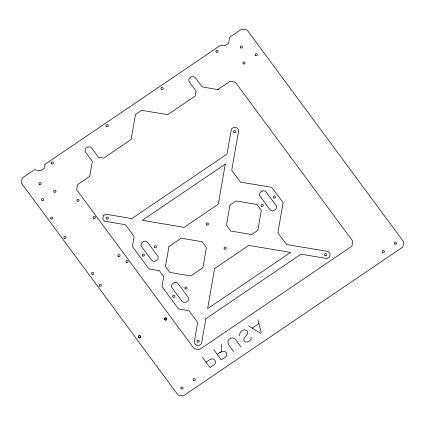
<?xml version="1.0" encoding="UTF-8"?>
<svg xmlns="http://www.w3.org/2000/svg" width="425" height="425" viewBox="0 0 425 425"><rect width="100%" height="100%" fill="white"/><g stroke="black" fill="none" stroke-linecap="round" stroke-linejoin="round"><path stroke-width="0.64" d="M140.489 337.195L140.59 336.712M166.812 318.782L166.356 319.834A1.126 1.078 5.2 0 1 164.624 319.249L164.581 319.042M138.359 336.552L138.47 336.249M164.571 319.074L164.698 318.458M166.786 319.233L166.712 319.435M138.359 336.903L138.816 335.856A1.126 1.078 5.2 0 1 140.548 336.435L140.585 336.743M138.348 336.834L138.38 337.073A1.126 1.078 5.2 0 0 140.112 337.652L140.324 337.461M140.234 337.535L140.585 336.855M164.666 318.522L165.049 318.065A1.126 1.078 5.2 0 1 166.775 318.644L166.802 318.814M164.613 319.281L164.624 319.249A1.126 1.078 5.2 0 0 166.345 319.86L166.356 319.834M206.067 362.281L209.865 359.608L212.718 358.774C214.678 359.252 216.006 361.457 215.289 363.386L214.258 364.661L209.992 367.556L202.449 357.42M217.834 89.547L230.037 81.271L235.264 82.147L352.787 241.177L351.911 246.192L199.399 349.621L194.172 348.744L76.649 189.709L77.525 184.7L89.723 176.423L92.347 161.383L85.818 152.548A3.751 3.597 5.2 0 1 86.689 147.533A3.751 3.597 5.2 0 1 91.917 148.41L98.446 157.245L103.673 158.121L131.123 139.506L135.495 114.437L141.594 110.298L167.726 114.681L195.181 96.066L196.053 91.051L189.523 82.216A3.751 3.597 5.2 0 1 190.4 77.207A3.751 3.597 5.2 0 1 195.627 78.083L202.157 86.918L218.88 89.723M248.752 325.906L252.269 328.084L258.894 323.595M217.303 354.487C219.736 351.055 227.784 349.249 226.759 355.667L225.447 357.133L221.276 359.906L213.748 349.642M220.123 352.596L221.308 351.852L221.637 351.167L221.632 344.356M164.99 318.107L165.038 318.097A1.126 1.078 5.2 0 1 166.765 318.676L166.797 318.713M138.757 335.899L138.805 335.883A1.126 1.078 5.2 0 1 140.537 336.462L140.563 336.504M252.269 328.084L260.637 333.328L261.317 332.865L257.879 319.717M233.591 351.555L228.193 344.006L227.922 340.855C229.011 339.161 230.791 337.832 232.879 337.88C236.778 339.304 238.096 343.937 240.794 346.726M138.375 336.972L138.391 337.041A1.126 1.078 5.2 0 0 140.123 337.62M251.053 337.2L251.09 339.198C249.794 341.031 247.462 342.693 245.135 341.907L243.775 340.228C243.498 336.86 247.839 335.442 247.844 332.212L247.021 330.692L245.39 329.949L243.828 329.853L241.485 330.979L240.337 332.334L239.572 334.3L239.748 335.915M45.039 164.284L44.338 168.295L40.678 170.781L34.409 169.729L22.206 178.001L21.25 182.904L178.032 395.059L183.26 395.935L402.879 246.999L403.75 241.984L247.053 29.941L241.825 29.065L229.622 37.342L228.576 43.355L224.915 45.842L220.734 45.14L45.039 164.284M103.296 215.852L102.77 218.859L104.513 221.218L125.418 224.724L134.125 236.502L132.377 246.527L148.915 268.913L159.37 270.667L163.721 276.553L161.973 286.583L178.516 308.964L188.966 310.717L197.673 322.495L194.177 342.55L195.92 344.909L199.054 345.435L201.492 343.777L205.865 318.713L301.033 254.171L327.165 258.554L329.603 256.902L330.129 253.89L328.387 251.536L286.572 244.524L277.87 232.746L283.114 202.661L271.798 187.351L240.438 182.091L231.731 170.308L238.722 130.199L236.98 127.845L233.846 127.319L231.402 128.972L227.035 154.041L131.867 218.577L105.735 214.195L103.296 215.852M168.964 246.473L165.468 266.528L169.819 272.42L190.729 275.926L202.927 267.649L206.423 247.594L202.072 241.703L181.167 238.197L168.964 246.473M225.287 164.066L218.296 204.175L184.131 227.343L142.322 220.331L225.287 164.066M214.604 268.573L207.613 308.683L290.578 252.418L248.763 245.406L214.604 268.573M229.968 205.105L226.472 225.154L230.828 231.046L251.733 234.552L257.832 230.414L261.327 210.359L256.976 204.473L236.072 200.967L229.968 205.105M143.443 241.676L142.221 242.505A2.996 2.879 5.2 0 0 141.52 246.516L151.534 260.063A2.996 2.879 5.2 0 0 155.715 260.764L156.937 259.935A2.996 2.879 5.2 0 0 157.633 255.924L147.624 242.377A2.996 2.879 5.2 0 0 143.443 241.676M261.89 191.292L260.668 192.121A2.996 2.879 5.2 0 0 259.973 196.132L269.981 209.679A2.996 2.879 5.2 0 0 274.162 210.38L275.384 209.552A2.996 2.879 5.2 0 0 276.08 205.541L266.071 191.994A2.996 2.879 5.2 0 0 261.89 191.292M173.915 282.912L172.693 283.741A2.996 2.879 5.2 0 0 171.992 287.752L182.006 301.298A2.996 2.879 5.2 0 0 186.187 302L187.409 301.171A2.996 2.879 5.2 0 0 188.105 297.16L178.096 283.613A2.996 2.879 5.2 0 0 173.915 282.912M99.689 286.168A1.126 1.078 5.2 0 0 101.463 285.414A1.126 1.078 5.2 0 0 99.886 284.309A1.126 1.078 5.2 0 0 99.689 286.168M126.363 262.464A1.126 1.078 5.2 0 0 128.143 261.71A1.126 1.078 5.2 0 0 126.56 260.605A1.126 1.078 5.2 0 0 126.363 262.464M93.75 218.328A1.126 1.078 5.2 0 0 95.524 217.573A1.126 1.078 5.2 0 0 93.946 216.468A1.126 1.078 5.2 0 0 93.75 218.328M64.308 238.292A1.126 1.078 5.2 0 0 66.082 237.538A1.126 1.078 5.2 0 0 64.504 236.433A1.126 1.078 5.2 0 0 64.308 238.292M173.071 297.165A1.126 1.078 5.2 0 0 174.845 296.411A1.126 1.078 5.2 0 0 173.267 295.306A1.126 1.078 5.2 0 0 173.071 297.165M185.273 288.888A1.126 1.078 5.2 0 0 187.048 288.134A1.126 1.078 5.2 0 0 185.47 287.029A1.126 1.078 5.2 0 0 185.273 288.888M142.603 255.935A1.126 1.078 5.2 0 0 144.378 255.181A1.126 1.078 5.2 0 0 142.8 254.076A1.126 1.078 5.2 0 0 142.603 255.935M154.806 247.658A1.126 1.078 5.2 0 0 156.581 246.904A1.126 1.078 5.2 0 0 154.998 245.799A1.126 1.078 5.2 0 0 154.806 247.658M273.748 197.944A1.126 1.078 5.2 0 0 275.522 197.189A1.126 1.078 5.2 0 0 273.944 196.084A1.126 1.078 5.2 0 0 273.748 197.944M261.545 206.221A1.126 1.078 5.2 0 0 263.319 205.466A1.126 1.078 5.2 0 0 261.742 204.361A1.126 1.078 5.2 0 0 261.545 206.221M197.529 342.029A1.126 1.078 5.2 0 0 199.304 341.275A1.126 1.078 5.2 0 0 197.721 340.17A1.126 1.078 5.2 0 0 197.529 342.029M234.058 132.462A1.126 1.078 5.2 0 0 235.833 131.707A1.126 1.078 5.2 0 0 234.249 130.602A1.126 1.078 5.2 0 0 234.058 132.462M325.029 255.568A1.126 1.078 5.2 0 0 326.804 254.809A1.126 1.078 5.2 0 0 325.226 253.709A1.126 1.078 5.2 0 0 325.029 255.568M106.558 218.928A1.126 1.078 5.2 0 0 108.332 218.174A1.126 1.078 5.2 0 0 106.749 217.069A1.126 1.078 5.2 0 0 106.558 218.928M51.616 163.79A1.126 1.078 5.2 0 0 53.391 163.035A1.126 1.078 5.2 0 0 51.807 161.93A1.126 1.078 5.2 0 0 51.616 163.79M216.33 52.089A1.126 1.078 5.2 0 0 218.105 51.335A1.126 1.078 5.2 0 0 216.522 50.23A1.126 1.078 5.2 0 0 216.33 52.089M161.426 89.324A1.126 1.078 5.2 0 0 163.2 88.565A1.126 1.078 5.2 0 0 161.617 87.465A1.126 1.078 5.2 0 0 161.426 89.324M106.521 126.554A1.126 1.078 5.2 0 0 108.295 125.8A1.126 1.078 5.2 0 0 106.712 124.695A1.126 1.078 5.2 0 0 106.521 126.554M42.011 200.366A1.126 1.078 5.2 0 0 43.786 199.607A1.126 1.078 5.2 0 0 42.208 198.507A1.126 1.078 5.2 0 0 42.011 200.366M54.214 192.089A1.126 1.078 5.2 0 0 55.988 191.335A1.126 1.078 5.2 0 0 54.405 190.23A1.126 1.078 5.2 0 0 54.214 192.089M39.408 184.445A1.126 1.078 5.2 0 0 41.182 183.69A1.126 1.078 5.2 0 0 39.599 182.591A1.126 1.078 5.2 0 0 39.408 184.445M240.725 47.924A1.126 1.078 5.2 0 0 242.5 47.17A1.126 1.078 5.2 0 0 240.917 46.065A1.126 1.078 5.2 0 0 240.725 47.924M243.328 63.84A1.126 1.078 5.2 0 0 245.103 63.086A1.126 1.078 5.2 0 0 243.525 61.981A1.126 1.078 5.2 0 0 243.328 63.84M255.531 55.569A1.126 1.078 5.2 0 0 257.306 54.809A1.126 1.078 5.2 0 0 255.722 53.709A1.126 1.078 5.2 0 0 255.531 55.569M394.814 244.051A1.126 1.078 5.2 0 0 396.594 243.291A1.126 1.078 5.2 0 0 395.011 242.192A1.126 1.078 5.2 0 0 394.814 244.051M382.617 252.322A1.126 1.078 5.2 0 0 384.391 251.568A1.126 1.078 5.2 0 0 382.808 250.463A1.126 1.078 5.2 0 0 382.617 252.322M181.3 388.848A1.126 1.078 5.2 0 0 183.074 388.089A1.126 1.078 5.2 0 0 181.496 386.989A1.126 1.078 5.2 0 0 181.3 388.848M193.502 380.572A1.126 1.078 5.2 0 0 195.277 379.817A1.126 1.078 5.2 0 0 193.694 378.712A1.126 1.078 5.2 0 0 193.502 380.572M206.651 224.878A1.126 1.078 5.2 0 0 208.425 224.124A1.126 1.078 5.2 0 0 206.847 223.019A1.126 1.078 5.2 0 0 206.651 224.878M224.496 249.029A1.126 1.078 5.2 0 0 226.275 248.274A1.126 1.078 5.2 0 0 224.692 247.169A1.126 1.078 5.2 0 0 224.496 249.029M77.339 201.137A1.126 1.078 5.2 0 0 79.114 200.382A1.126 1.078 5.2 0 0 77.531 199.277A1.126 1.078 5.2 0 0 77.339 201.137M92.018 274.29A1.126 1.078 5.2 0 0 93.797 273.535A1.126 1.078 5.2 0 0 92.214 272.43A1.126 1.078 5.2 0 0 92.018 274.29M118.251 256.503A1.126 1.078 5.2 0 0 120.025 255.744A1.126 1.078 5.2 0 0 118.448 254.644A1.126 1.078 5.2 0 0 118.251 256.503M51.096 218.955A1.126 1.078 5.2 0 0 52.87 218.2A1.126 1.078 5.2 0 0 51.292 217.095A1.126 1.078 5.2 0 0 51.096 218.955"/></g></svg>
